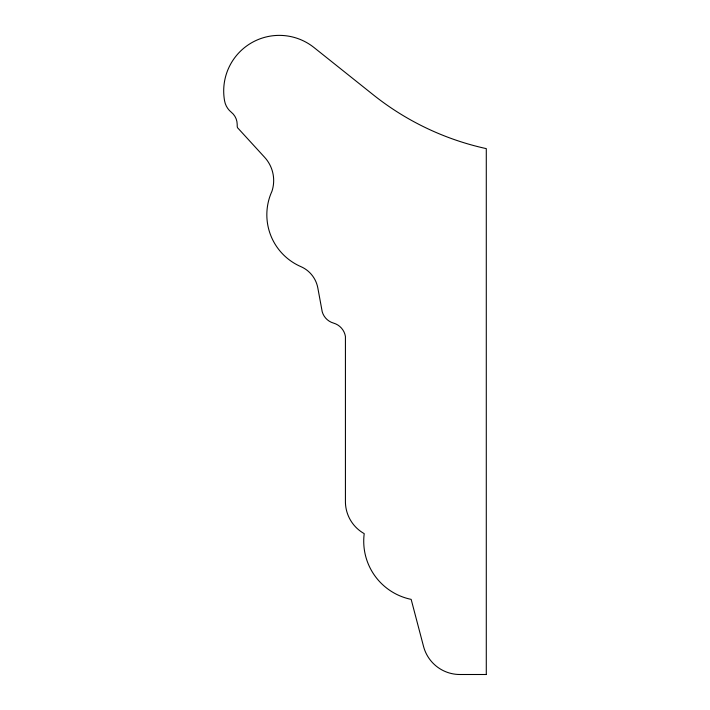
<?xml version="1.0" encoding="UTF-8"?>
<svg xmlns="http://www.w3.org/2000/svg" width="710" height="710" viewBox="0 0 710 710"><rect width="100%" height="100%" fill="white"/><g stroke="black" fill="none" stroke-linecap="round" stroke-linejoin="round"><path stroke-width="1.06" d="M486.288 674.5L459.885 674.5A37.559 37.559 0 0 1 423.559 646.499L411.161 599.373A59.374 59.374 0 0 1 364.212 533.636A36.787 36.787 0 0 1 345.424 500.772L345.424 336.433A16.703 16.703 0 0 0 333.54 323.103A16.49 16.49 0 0 1 322.225 311.805L317.823 287.949A28.995 28.995 0 0 0 300.854 266.614A56.516 56.516 0 0 1 271.939 191.301A34.355 34.355 0 0 0 264.652 157.327L238.294 128.537A2.742 2.742 0 0 1 237.229 126.415L237.184 124.179A15.682 15.682 0 0 0 231.318 112.242A18.779 18.779 0 0 1 224.6 100.971A55.611 55.611 0 0 1 313.989 47.517L373.229 94.785A275.755 275.755 0 0 0 486.288 148.621L486.288 674.5"/></g></svg>
